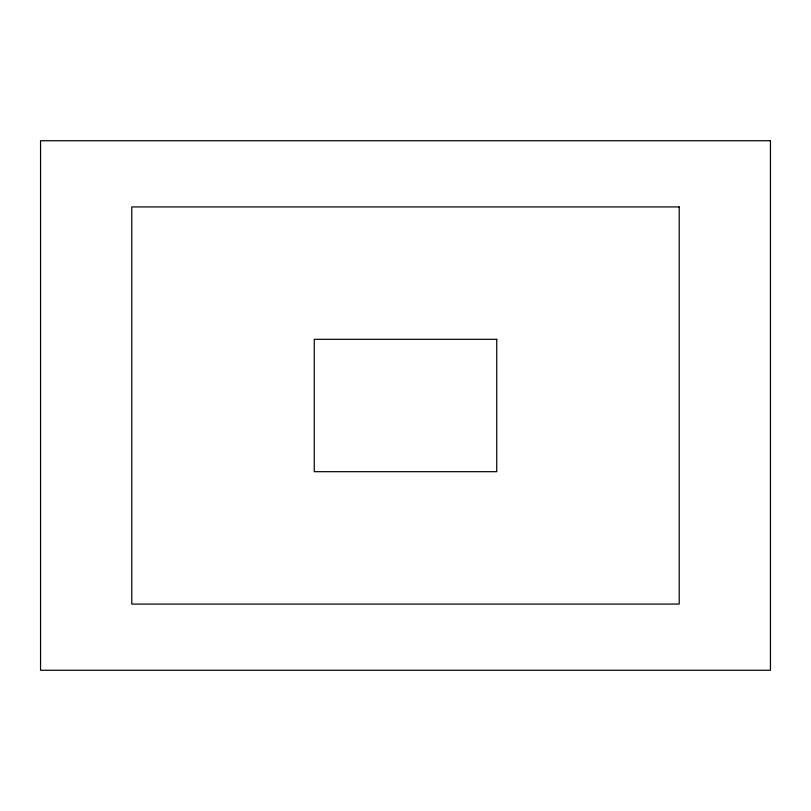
<?xml version="1.0" encoding="UTF-8"?>
<svg xmlns="http://www.w3.org/2000/svg" width="811" height="811" viewBox="0 0 811 811"><rect width="100%" height="100%" fill="white"/><g stroke="black" fill="none" stroke-linecap="round" stroke-linejoin="round"><path stroke-width="1.22" d="M770.45 140.729L40.55 140.729L40.55 670.271L770.45 670.271L770.45 140.729M679.212 206.927L131.787 206.927L131.787 604.073L679.212 604.073L679.212 206.927M496.737 339.312L314.262 339.312L314.262 471.688L496.737 471.688L496.737 339.312"/></g></svg>
